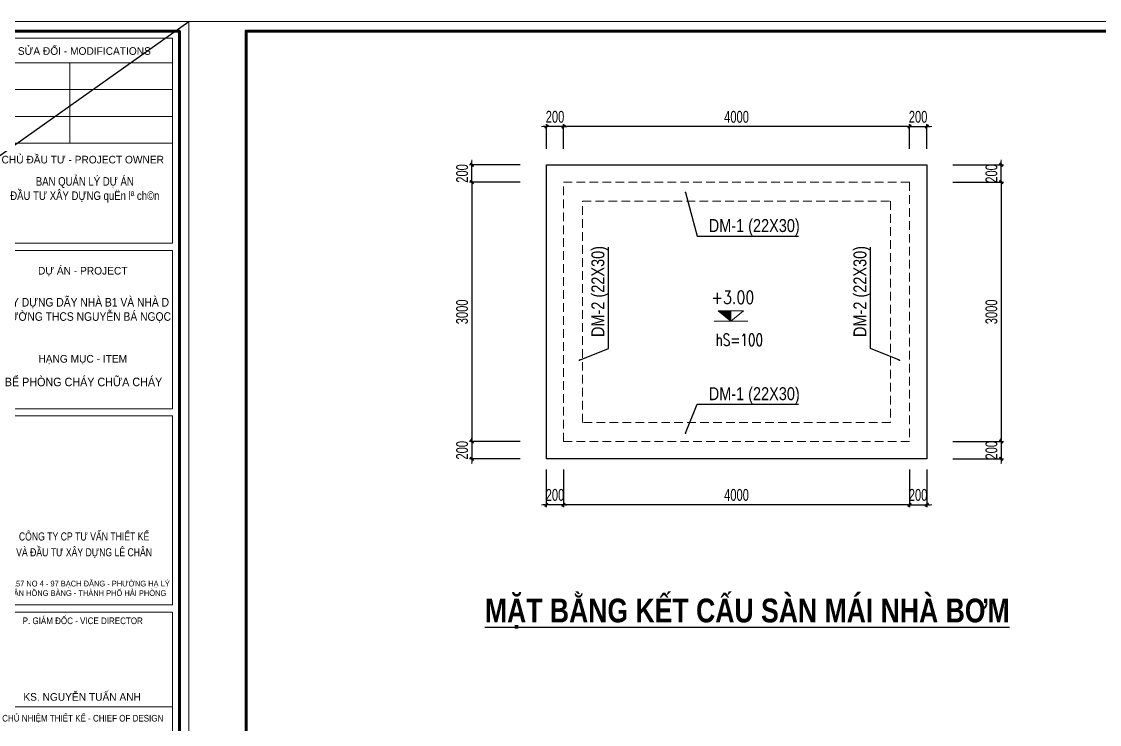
# Model space of a CAD drawing. Header units: millimetres. Extents: x 142758 to 365363, y -504867 to -449406.
# Drawn here: x 288505 to 300973, y -470608 to -462482 of the extents above; entities that cross this region are included whole.
import ezdxf
from ezdxf.enums import TextEntityAlignment as Align

# ---------------------------------------------------------------- set-up
doc = ezdxf.new("R2010")
doc.units = ezdxf.units.MM
doc.header["$LTSCALE"] = 20
doc.header["$MEASUREMENT"] = 0
doc.header["$PDMODE"] = 32
doc.linetypes.add('HIDDEN', pattern=[0.375, 0.25, -0.125])
doc.layers.get('Defpoints').update_dxf_attribs({"color": 1})
doc.layers.add('KCS_Plotter', color=11, linetype='Continuous', plot=False)
doc.layers.add('Khungten_LCDI', color=7, linetype='Continuous')
for name, color, linetype, lineweight in [('LC Dim', 8, 'Continuous', 18), ('LC MANH DUT', 35, 'HIDDEN', 5), ('LC Net thay', 7, 'Continuous', 25), ('LC Text1', 3, 'Continuous', 20), ('LC Text2', 7, 'Continuous', 25)]:
    doc.layers.add(name, color=color, linetype=linetype, lineweight=lineweight)
doc.styles.add('HOATBIF', font='hoatbif.shx', dxfattribs={"width": 0.7})
doc.styles.add('Khungten', font='VHAVAN.TTF', dxfattribs={"width": 0.9, "height": 5000})
doc.styles.add('LC 1', font='VHAVANB.TTF')
doc.styles.add('LC 3', font='vnsimli.shx', dxfattribs={"width": 0.75})
doc.styles.add('LC3', font='VHARIALB.TTF', dxfattribs={"width": 0.8})
doc.styles.add('T1', font='Vnsimli.shx', dxfattribs={"width": 0.8})
doc.styles.add('T2', font='VHARIAL.TTF', dxfattribs={"width": 0.8})
doc.styles.add('Title', font='VHBLACK.TTF', dxfattribs={"width": 0.8})
doc.styles.add('VNAVANTH', font='VHAVANB.TTF', dxfattribs={"width": 0.6})
doc.dimstyles.new('MONG', dxfattribs={"dimscale": 50, "dimtxt": 2.5, "dimasz": 0.35, "dimexe": 0.5, "dimexo": 0, "dimgap": 0.8, "dimtad": 1, "dimdec": 0, "dimzin": 0, "dimdsep": 46, "dimtxsty": 'HOATBIF', "dimblk1": 'DOT', "dimblk2": 'DOT', "dimsah": 1, "dimcen": -1, "dimdle": 1, "dimclrd": 256, "dimclre": 256, "dimclrt": 4, "dimadec": 3, "dimazin": 2, "dimtfac": 0.333333, "dimtdec": 0, "dimtix": 1, "dimtmove": 2, "dimatfit": 3, "dimldrblk": 'DOT', "dimfxl": 1, "dimtvp": 0.833333, "dimtolj": 1, "dimtzin": 0, "dimarcsym": 0})

# ---------------------------------------------------------------- blocks, each defined once
blk = doc.blocks.new('lcdi fix')
at = {"layer": 'Defpoints', "lineweight": 0}
blk.add_lwpolyline([(-1200, -14850), (-1200, 14850), (40800, 14850), (40800, -14850)], close=True, dxfattribs=at)
at = {"layer": 'Khungten_LCDI', "color": 5, "lineweight": 25}
blk.add_line((40600, -14650), (40600, 14650), dxfattribs=at)
at = {"layer": 'Khungten_LCDI', "color": 9, "lineweight": 15}
for p, q in [((36750, 13981), (40450, 13981)), ((38293, 13981), (38293, 12297)), ((36750, 13420), (40450, 13420)), ((36750, 12858), (40450, 12858)), ((36750, 12297), (40450, 12297))]:
    blk.add_line(p, q, dxfattribs=at)
at = {"layer": 'Khungten_LCDI', "color": 5, "lineweight": 60}
blk.add_lwpolyline([(0, -14650), (0, 14650), (40600, 14650), (40600, -14650)], close=True, dxfattribs=at)
at = {"layer": 'Khungten_LCDI', "color": 9, "lineweight": 15}
for points in [[(36750, 10190), (40450, 10190), (40450, 14500), (36750, 14500)], [(36750, 6712), (40450, 6712), (40450, 10040), (36750, 10040)], [(36750, 2587), (40450, 2587), (40450, 6562), (36750, 6562)], [(36750, 446), (40450, 446), (40450, 2437), (36750, 2437)], [(36750, -1522), (40450, -1522), (40450, 446), (36750, 446)]]:
    blk.add_lwpolyline(points, close=True, dxfattribs=at)
at = {"color": 7}
for s, style, p in [('söa ®æi - modifications', 'Khungten', (38600, 14151)), ('chñ ®Çu t\xad - project owner', 'Khungten', (38566, 11868)), ('dù ¸n - PROJECT', 'Khungten', (38566, 9532)), ('h¹ng môc - item', 'Khungten', (38566, 7681)), ('ks. nguyÔn tuÊn anh', 'VNAVANTH', (38553, 574))]:
    blk.add_text(s, height=160, dxfattribs=dict(at, style=style)).set_placement(p, align=Align.CENTER)
for s, height, style, width, p in [('c«ng ty cp t\xad vÊn thiÕt kÕ', 170, 'Title', 0.8, (38594, 3942)), ('vµ ®Çu t\xad x©y dùng lª ch©n', 170, 'Title', 0.8, (38594, 3609)), ('P. gi¸m ®èc - VICE director', 140, 'Khungten', 0.9, (38566, 2184)), ('chñ nhiÖm thiÕt kÕ - chief of design', 140, 'Khungten', 0.9, (38566, 136))]:
    blk.add_text(s, height=height, dxfattribs=dict(at, style=style, width=width)).set_placement(p, align=Align.CENTER)
at = {"color": 4, "char_height": 180, "attachment_point": 5, "style": 'Khungten'}
for s, insert, width in [('{\\fArial|b0|i0|c0|p34;\\W0.8;BAN QUẢN LÝ DỰ ÁN \\PĐẦU TƯ XÂY DỰNG\\f.VnArialH|b0|i0|c0|p34; quËn lª ch©n}', (38609, 11313), 3619.87), ('{\\f.VnArialH|b0|i0|c0|p34;X}¢Y DùNG D·Y NHµ B1 vµ nhµ d tr\xadêng thcs nguyÔn b¸ ngäc', (38582, 8780), 3669.98), ('{\\f.VnArialH|b0|i0|c0|p34;BÓ PHßNG CH¸Y CH÷A CH¸Y}', (38582, 7273), 3833.26)]:
    blk.add_mtext(s, dxfattribs=dict(at, insert=insert, width=width))
at = {"color": 7, "insert": (38600, 3096), "char_height": 120, "attachment_point": 2, "style": 'Khungten'}
blk.add_mtext_dynamic_manual_height_columns('®c: 157 no 4 - 97 b¹ch ®»ng - ph\xadêng h¹ lý   quËn hång bµng - thµnh phè h¶i phßng ', width=3421.65, gutter_width=25, heights=[0], dxfattribs=at)
at = {"color": 7, "style": 'Khungten', "width": 0.8}
for tag, p in [('REVISION', (39499, -10746)), ('NGAYHT', (39546, -11609))]:
    blk.add_attdef(tag, text='', height=200, dxfattribs=at).set_placement(p, align=Align.CENTER)
at = {"layer": 'LC Text1', "style": 'Title', "width": 1.485915}
for tag, p, p2 in [('TENBANVE1', (36913, -8886), (40339, -8886)), ('TENBANVE2', (36913, -9562), (40339, -9562))]:
    blk.add_attdef(tag, text='', height=250, dxfattribs=at).set_placement(p, p2, align=Align.FIT)
at = {"layer": 'LC Text1', "style": 'Title', "width": 0.7}
blk.add_attdef('SOBANVE', text='', height=250, dxfattribs=at).set_placement((39562, -13896), align=Align.CENTER)
blk = doc.blocks.new('TIEUDE1')
at = {"layer": 'LC Text2', "color": 7, "style": 'LC 1'}
blk.add_attdef('TIªU§Ò', text='', height=5, dxfattribs=at).set_placement((0, 0), align=Align.BOTTOM_CENTER)
blk.add_attdef('TL', text='', height=3, dxfattribs=at).set_placement((0, -2), align=Align.TOP_CENTER)
blk = doc.blocks.new('DOT')
at = {"layer": 'LC Dim'}
blk.add_line((-3, 0), (3, 0), dxfattribs=at)
at = {"layer": 'LC Dim', "color": 4}
blk.add_line((-1, -1), (1, 1), dxfattribs=at)
blk.add_lwpolyline([(0.5, 1), (-1, -0.5), (-0.5, -1), (1, 0.5)], close=True, dxfattribs=at)
blk = doc.blocks.new('*D346')
at = {"layer": 'Defpoints', "color": 0, "ltscale": 2, "transparency": 16777216}
for p in [(299277, -464338), (299277, -467338), (299837, -467338)]:
    blk.add_point(p, dxfattribs=at)
at = {"layer": 'LC Dim', "lineweight": -2, "ltscale": 2, "transparency": 16777216}
for p, q in [((299277, -464338), (299864, -464338)), ((299837, -464357), (299837, -467319)), ((299277, -467338), (299864, -467338))]:
    blk.add_line(p, q, dxfattribs=at)
at = {"layer": 'LC Dim', "lineweight": -2, "ltscale": 2, "transparency": 16777216, "xscale": 19.25, "yscale": 19.25, "zscale": 19.25}
for p, rotation in [((299837, -464338), 90), ((299837, -467338), 270)]:
    blk.add_blockref('DOT', p, dxfattribs=dict(at, rotation=rotation))
at = {"layer": 'LC Dim', "color": 4, "ltscale": 2, "transparency": 16777216, "insert": (299724, -465838), "char_height": 137.5, "attachment_point": 5, "rotation": 90, "style": 'HOATBIF'}
blk.add_mtext('\\A1;3000', dxfattribs=at)
blk = doc.blocks.new('_Dot')
at = {"color": 0, "linetype": 'ByBlock', "lineweight": -2}
blk.add_line((-0.5, 0), (-1, 0), dxfattribs=at)
at = {"color": 0, "linetype": 'ByBlock', "const_width": 0.5}
blk.add_lwpolyline([(-0.25, 0, 1), (0.25, 0, 1)], format="xyb", close=True, dxfattribs=at)
blk = doc.blocks.new('*D347')
at = {"layer": 'Defpoints', "color": 0, "ltscale": 2, "transparency": 16777216}
for p in [(294775.33538, -463696.29265), (294775.33538, -463952), (298775.33538, -463952)]:
    blk.add_point(p, dxfattribs=at)
at = {"layer": 'LC Dim', "lineweight": -2, "ltscale": 2, "transparency": 16777216}
for p, q in [((294775.33538, -463952), (294775.33538, -463668.79265)), ((298756.08538, -463696.29265), (294794.58538, -463696.29265)), ((298775.33538, -463952), (298775.33538, -463668.79265))]:
    blk.add_line(p, q, dxfattribs=at)
at = {"layer": 'LC Dim', "lineweight": -2, "ltscale": 2, "transparency": 16777216, "xscale": 19.25, "yscale": 19.25, "zscale": 19.25, "rotation": 180}
blk.add_blockref('DOT', (294775.33538, -463696.29265), dxfattribs=at)
at = {"layer": 'LC Dim', "lineweight": -2, "ltscale": 2, "transparency": 16777216, "xscale": 19.25, "yscale": 19.25, "zscale": 19.25}
blk.add_blockref('DOT', (298775.33538, -463696.29265), dxfattribs=at)
at = {"layer": 'LC Dim', "color": 4, "ltscale": 2, "transparency": 16777216, "insert": (296775.33538, -463583.54265), "char_height": 137.5, "attachment_point": 5, "style": 'HOATBIF'}
blk.add_mtext('\\A1;4000', dxfattribs=at)
blk = doc.blocks.new('*D348')
at = {"layer": 'Defpoints', "color": 0, "ltscale": 2, "transparency": 16777216}
for p in [(294775, -467660), (298775, -467660), (294775, -468068)]:
    blk.add_point(p, dxfattribs=at)
at = {"layer": 'LC Dim', "lineweight": -2, "ltscale": 2, "transparency": 16777216}
for p, q in [((294775, -467660), (294775, -468095)), ((298775, -467660), (298775, -468095)), ((298756, -468068), (294795, -468068))]:
    blk.add_line(p, q, dxfattribs=at)
at = {"layer": 'LC Dim', "lineweight": -2, "ltscale": 2, "transparency": 16777216, "xscale": 19.25, "yscale": 19.25, "zscale": 19.25, "rotation": 180}
blk.add_blockref('DOT', (294775, -468068), dxfattribs=at)
at = {"layer": 'LC Dim', "lineweight": -2, "ltscale": 2, "transparency": 16777216, "xscale": 19.25, "yscale": 19.25, "zscale": 19.25}
blk.add_blockref('DOT', (298775, -468068), dxfattribs=at)
at = {"layer": 'LC Dim', "color": 4, "ltscale": 2, "transparency": 16777216, "insert": (296775, -467955), "char_height": 137.5, "attachment_point": 5, "style": 'HOATBIF'}
blk.add_mtext('\\A1;4000', dxfattribs=at)
blk = doc.blocks.new('Caodo1')
at = {"layer": 'LC Text1'}
blk.add_hatch(color=256, dxfattribs=at).paths.add_polyline_path([(0, 200), (0, 0), (243, 200)])
for p, q in [((324, 0), (-324, 0)), ((0, 0), (0, 200))]:
    blk.add_line(p, q, dxfattribs=at)
blk.add_lwpolyline([(-243, 200), (243, 200), (0, 0), (0, 0)], close=True, dxfattribs=at)
at = {"layer": 'LC Text1', "style": 'T1', "width": 0.8}
blk.add_attdef('%%P0,00', text='', height=250, dxfattribs=at).set_placement((-39, 460), align=Align.MIDDLE_CENTER)
blk = doc.blocks.new('*D349')
at = {"layer": 'Defpoints', "color": 0, "ltscale": 2, "transparency": 16777216}
for p in [(299277, -467338), (299277, -467538), (299837, -467538)]:
    blk.add_point(p, dxfattribs=at)
at = {"layer": 'LC Dim', "lineweight": -2, "ltscale": 2, "transparency": 16777216}
for p, q in [((299837, -467319), (299837, -467299)), ((299277, -467338), (299864, -467338)), ((299837, -467338), (299837, -467538)), ((299277, -467538), (299864, -467538)), ((299837, -467557), (299837, -467576))]:
    blk.add_line(p, q, dxfattribs=at)
at = {"layer": 'LC Dim', "lineweight": -2, "ltscale": 2, "transparency": 16777216, "xscale": 19.25, "yscale": 19.25, "zscale": 19.25}
for p, rotation in [((299837, -467338), 270), ((299837, -467538), 90)]:
    blk.add_blockref('DOT', p, dxfattribs=dict(at, rotation=rotation))
at = {"layer": 'LC Dim', "color": 4, "ltscale": 2, "transparency": 16777216, "insert": (299724, -467438), "char_height": 137.5, "attachment_point": 5, "rotation": 90, "style": 'HOATBIF'}
blk.add_mtext('\\A1;200', dxfattribs=at)
blk = doc.blocks.new('*D350')
at = {"layer": 'Defpoints', "color": 0, "ltscale": 2, "transparency": 16777216}
for p in [(298775, -467660), (298975, -467660), (298975, -468068)]:
    blk.add_point(p, dxfattribs=at)
at = {"layer": 'LC Dim', "lineweight": -2, "ltscale": 2, "transparency": 16777216}
for p, q in [((298775, -467660), (298775, -468095)), ((298975, -467660), (298975, -468095)), ((298756, -468068), (298737, -468068)), ((298775, -468068), (298975, -468068)), ((298995, -468068), (299014, -468068))]:
    blk.add_line(p, q, dxfattribs=at)
at = {"layer": 'LC Dim', "lineweight": -2, "ltscale": 2, "transparency": 16777216, "xscale": 19.25, "yscale": 19.25, "zscale": 19.25}
blk.add_blockref('DOT', (298775, -468068), dxfattribs=at)
at = {"layer": 'LC Dim', "lineweight": -2, "ltscale": 2, "transparency": 16777216, "xscale": 19.25, "yscale": 19.25, "zscale": 19.25, "rotation": 180}
blk.add_blockref('DOT', (298975, -468068), dxfattribs=at)
at = {"layer": 'LC Dim', "color": 4, "ltscale": 2, "transparency": 16777216, "insert": (298875, -467955), "char_height": 137.5, "attachment_point": 5, "style": 'HOATBIF'}
blk.add_mtext('\\A1;200', dxfattribs=at)
blk = doc.blocks.new('*D351')
at = {"layer": 'Defpoints', "color": 0, "ltscale": 2, "transparency": 16777216}
for p in [(299277, -464138), (299837, -464138), (299277, -464338)]:
    blk.add_point(p, dxfattribs=at)
at = {"layer": 'LC Dim', "lineweight": -2, "ltscale": 2, "transparency": 16777216}
for p, q in [((299277, -464138), (299864, -464138)), ((299837, -464119), (299837, -464099)), ((299837, -464338), (299837, -464138)), ((299277, -464338), (299864, -464338)), ((299837, -464357), (299837, -464376))]:
    blk.add_line(p, q, dxfattribs=at)
at = {"layer": 'LC Dim', "lineweight": -2, "ltscale": 2, "transparency": 16777216, "xscale": 19.25, "yscale": 19.25, "zscale": 19.25}
for p, rotation in [((299837, -464138), 270), ((299837, -464338), 90)]:
    blk.add_blockref('DOT', p, dxfattribs=dict(at, rotation=rotation))
at = {"layer": 'LC Dim', "color": 4, "ltscale": 2, "transparency": 16777216, "insert": (299724, -464238), "char_height": 137.5, "attachment_point": 5, "rotation": 90, "style": 'HOATBIF'}
blk.add_mtext('\\A1;200', dxfattribs=at)
blk = doc.blocks.new('*D352')
at = {"layer": 'Defpoints', "color": 0, "ltscale": 2, "transparency": 16777216}
for p in [(298975.33538, -463696.29265), (298775.33538, -463952), (298975.33538, -463952)]:
    blk.add_point(p, dxfattribs=at)
at = {"layer": 'LC Dim', "lineweight": -2, "ltscale": 2, "transparency": 16777216}
for p, q in [((298756.08538, -463696.29265), (298736.83538, -463696.29265)), ((298775.33538, -463952), (298775.33538, -463668.79265)), ((298775.33538, -463696.29265), (298975.33538, -463696.29265)), ((298975.33538, -463952), (298975.33538, -463668.79265)), ((298994.58538, -463696.29265), (299013.83538, -463696.29265))]:
    blk.add_line(p, q, dxfattribs=at)
at = {"layer": 'LC Dim', "lineweight": -2, "ltscale": 2, "transparency": 16777216, "xscale": 19.25, "yscale": 19.25, "zscale": 19.25}
blk.add_blockref('DOT', (298775.33538, -463696.29265), dxfattribs=at)
at = {"layer": 'LC Dim', "lineweight": -2, "ltscale": 2, "transparency": 16777216, "xscale": 19.25, "yscale": 19.25, "zscale": 19.25, "rotation": 180}
blk.add_blockref('DOT', (298975.33538, -463696.29265), dxfattribs=at)
at = {"layer": 'LC Dim', "color": 4, "ltscale": 2, "transparency": 16777216, "insert": (298875.33538, -463583.54265), "char_height": 137.5, "attachment_point": 5, "style": 'HOATBIF'}
blk.add_mtext('\\A1;200', dxfattribs=at)
blk = doc.blocks.new('*D353')
at = {"layer": 'Defpoints', "color": 0, "ltscale": 2, "transparency": 16777216}
for p in [(294575.33538, -463696.29265), (294575.33538, -463952), (294775.33538, -463952)]:
    blk.add_point(p, dxfattribs=at)
at = {"layer": 'LC Dim', "lineweight": -2, "ltscale": 2, "transparency": 16777216}
for p, q in [((294556.08538, -463696.29265), (294536.83538, -463696.29265)), ((294575.33538, -463952), (294575.33538, -463668.79265)), ((294775.33538, -463696.29265), (294575.33538, -463696.29265)), ((294775.33538, -463952), (294775.33538, -463668.79265)), ((294794.58538, -463696.29265), (294813.83538, -463696.29265))]:
    blk.add_line(p, q, dxfattribs=at)
at = {"layer": 'LC Dim', "lineweight": -2, "ltscale": 2, "transparency": 16777216, "xscale": 19.25, "yscale": 19.25, "zscale": 19.25}
blk.add_blockref('DOT', (294575.33538, -463696.29265), dxfattribs=at)
at = {"layer": 'LC Dim', "lineweight": -2, "ltscale": 2, "transparency": 16777216, "xscale": 19.25, "yscale": 19.25, "zscale": 19.25, "rotation": 180}
blk.add_blockref('DOT', (294775.33538, -463696.29265), dxfattribs=at)
at = {"layer": 'LC Dim', "color": 4, "ltscale": 2, "transparency": 16777216, "insert": (294675.33538, -463583.54265), "char_height": 137.5, "attachment_point": 5, "style": 'HOATBIF'}
blk.add_mtext('\\A1;200', dxfattribs=at)
blk = doc.blocks.new('*D354')
at = {"layer": 'Defpoints', "color": 0, "ltscale": 2, "transparency": 16777216}
for p in [(294575, -467660), (294775, -467660), (294575, -468068)]:
    blk.add_point(p, dxfattribs=at)
at = {"layer": 'LC Dim', "lineweight": -2, "ltscale": 2, "transparency": 16777216}
for p, q in [((294575, -467660), (294575, -468095)), ((294775, -467660), (294775, -468095)), ((294556, -468068), (294537, -468068)), ((294775, -468068), (294575, -468068)), ((294795, -468068), (294814, -468068))]:
    blk.add_line(p, q, dxfattribs=at)
at = {"layer": 'LC Dim', "lineweight": -2, "ltscale": 2, "transparency": 16777216, "xscale": 19.25, "yscale": 19.25, "zscale": 19.25}
blk.add_blockref('DOT', (294575, -468068), dxfattribs=at)
at = {"layer": 'LC Dim', "lineweight": -2, "ltscale": 2, "transparency": 16777216, "xscale": 19.25, "yscale": 19.25, "zscale": 19.25, "rotation": 180}
blk.add_blockref('DOT', (294775, -468068), dxfattribs=at)
at = {"layer": 'LC Dim', "color": 4, "ltscale": 2, "transparency": 16777216, "insert": (294675, -467955), "char_height": 137.5, "attachment_point": 5, "style": 'HOATBIF'}
blk.add_mtext('\\A1;200', dxfattribs=at)
blk = doc.blocks.new('*D355')
at = {"layer": 'Defpoints', "color": 0, "ltscale": 2, "transparency": 16777216}
for p in [(294274, -464338), (293714, -467338), (294274, -467338)]:
    blk.add_point(p, dxfattribs=at)
at = {"layer": 'LC Dim', "lineweight": -2, "ltscale": 2, "transparency": 16777216}
for p, q in [((294274, -464338), (293686, -464338)), ((293714, -464357), (293714, -467319)), ((294274, -467338), (293686, -467338))]:
    blk.add_line(p, q, dxfattribs=at)
at = {"layer": 'LC Dim', "lineweight": -2, "ltscale": 2, "transparency": 16777216, "xscale": 19.25, "yscale": 19.25, "zscale": 19.25}
for p, rotation in [((293714, -464338), 90), ((293714, -467338), 270)]:
    blk.add_blockref('DOT', p, dxfattribs=dict(at, rotation=rotation))
at = {"layer": 'LC Dim', "color": 4, "ltscale": 2, "transparency": 16777216, "insert": (293601, -465838), "char_height": 137.5, "attachment_point": 5, "rotation": 90, "style": 'HOATBIF'}
blk.add_mtext('\\A1;3000', dxfattribs=at)
blk = doc.blocks.new('*D356')
at = {"layer": 'Defpoints', "color": 0, "ltscale": 2, "transparency": 16777216}
for p in [(294274, -467338), (293714, -467538), (294274, -467538)]:
    blk.add_point(p, dxfattribs=at)
at = {"layer": 'LC Dim', "lineweight": -2, "ltscale": 2, "transparency": 16777216}
for p, q in [((293714, -467319), (293714, -467299)), ((294274, -467338), (293686, -467338)), ((293714, -467338), (293714, -467538)), ((294274, -467538), (293686, -467538)), ((293714, -467557), (293714, -467576))]:
    blk.add_line(p, q, dxfattribs=at)
at = {"layer": 'LC Dim', "lineweight": -2, "ltscale": 2, "transparency": 16777216, "xscale": 19.25, "yscale": 19.25, "zscale": 19.25}
for p, rotation in [((293714, -467338), 270), ((293714, -467538), 90)]:
    blk.add_blockref('DOT', p, dxfattribs=dict(at, rotation=rotation))
at = {"layer": 'LC Dim', "color": 4, "ltscale": 2, "transparency": 16777216, "insert": (293601, -467438), "char_height": 137.5, "attachment_point": 5, "rotation": 90, "style": 'HOATBIF'}
blk.add_mtext('\\A1;200', dxfattribs=at)
blk = doc.blocks.new('*D357')
at = {"layer": 'Defpoints', "color": 0, "ltscale": 2, "transparency": 16777216}
for p in [(293714, -464138), (294274, -464138), (294274, -464338)]:
    blk.add_point(p, dxfattribs=at)
at = {"layer": 'LC Dim', "lineweight": -2, "ltscale": 2, "transparency": 16777216}
for p, q in [((294274, -464138), (293686, -464138)), ((293714, -464119), (293714, -464099)), ((293714, -464338), (293714, -464138)), ((294274, -464338), (293686, -464338)), ((293714, -464357), (293714, -464376))]:
    blk.add_line(p, q, dxfattribs=at)
at = {"layer": 'LC Dim', "lineweight": -2, "ltscale": 2, "transparency": 16777216, "xscale": 19.25, "yscale": 19.25, "zscale": 19.25}
for p, rotation in [((293714, -464138), 270), ((293714, -464338), 90)]:
    blk.add_blockref('DOT', p, dxfattribs=dict(at, rotation=rotation))
at = {"layer": 'LC Dim', "color": 4, "ltscale": 2, "transparency": 16777216, "insert": (293601, -464238), "char_height": 137.5, "attachment_point": 5, "rotation": 90, "style": 'HOATBIF'}
blk.add_mtext('\\A1;200', dxfattribs=at)

msp = doc.modelspace()

# ---------------------------------------------------------------- linework, layer by layer
at = {"layer": 'KCS_Plotter', "ltscale": 2}
msp.add_line((267341.3, -478816.8), (290441.3, -462481.8), dxfattribs=at)
at = {"layer": 'LC MANH DUT', "ltscale": 20}
for points in [[(294775.3, -464337.8), (298775.3, -464337.8), (298775.3, -467337.8), (294775.3, -467337.8)], [(294995.3, -464557.8), (298555.3, -464557.8), (298555.3, -467117.8), (294995.3, -467117.8)]]:
    msp.add_lwpolyline(points, close=True, dxfattribs=at)
at = {"layer": 'LC Net thay'}
msp.add_lwpolyline([(294575.3, -464137.8), (298975.3, -464137.8), (298975.3, -467537.8), (294575.3, -467537.8)], close=True, dxfattribs=at)

# ---------------------------------------------------------------- block references
at = {"layer": 'LC Net thay', "xscale": 0.55, "yscale": 0.55, "zscale": 0.55}
for p in [(268001.3, -470649.3), (291101.3, -470649.3)]:
    msp.add_blockref('lcdi fix', p, dxfattribs=at)
at = {"layer": 'LC Text1'}
ref = msp.add_blockref('Caodo1', (296709.6, -465945.4), dxfattribs=dict(at, xscale=-0.6, yscale=0.6, zscale=0.6))
ref.add_attrib('%%P0,00', '+3.00', dxfattribs={"layer": 'LC Text2', "color": 4, "height": 150, "style": 'T1', "width": 0.8}).set_placement((296733, -465669.7), align=Align.MIDDLE_CENTER)
at = {"layer": 'LC Text2'}
ref = msp.add_blockref('TIEUDE1', (296905.8, -469510.7), dxfattribs=dict(at, xscale=-55.88, yscale=55.88, zscale=55.88))
ref.add_attrib('TIªU§Ò', '%%UmÆt b»ng kÕt cÊu sµn m¸i nhµ b¬m', dxfattribs={"color": 7, "height": 275.176, "style": 'LC3', "width": 0.8}).set_placement((296899.4, -469510.7), align=Align.BOTTOM_CENTER)

# ---------------------------------------------------------------- texts
at = {"layer": 'LC Text1', "color": 3, "style": 'LC 3', "width": 0.75}
msp.add_text('hS=100', height=137.02, dxfattribs=at).set_placement((296532.2, -466229.9))
at = {"layer": 'LC Text2', "style": 'T2', "width": 0.8}
for p in [(296453.6, -464915.1), (296453.6, -466859.1)]:
    msp.add_text('Dm-1 (22x30)', height=150, dxfattribs=at).set_placement(p)
for p in [(295246.1, -466128.9), (298277.6, -466128.9)]:
    msp.add_text('Dm-2 (22x30)', height=150, rotation=90, dxfattribs=at).set_placement(p)

# ---------------------------------------------------------------- dimensions: what is measured, and where the dimension line sits
at = {"layer": 'LC Dim', "ltscale": 2}
for base, p1, p2, picture, middle in [((294575.3, -463696.3), (294775.3, -463952), (294575.3, -463952), '*D353', (294675.3, -463583.5)), ((294775.3, -463696.3), (298775.3, -463952), (294775.3, -463952), '*D347', (296775.3, -463583.5)), ((298975.3, -463696.3), (298775.3, -463952), (298975.3, -463952), '*D352', (298875.3, -463583.5)), ((294575.3, -468067.7), (294775.3, -467659.5), (294575.3, -467659.5), '*D354', (294675.3, -467955)), ((294775.3, -468067.7), (298775.3, -467659.5), (294775.3, -467659.5), '*D348', (296775.3, -467955)), ((298975.3, -468067.7), (298775.3, -467659.5), (298975.3, -467659.5), '*D350', (298875.3, -467955))]:
    dim = msp.add_linear_dim(base=base, p1=p1, p2=p2, dimstyle='MONG', override={"dimscale": 55}, dxfattribs=at)
    dim.commit()
    dim.dimension.update_dxf_attribs({"geometry": picture, "text_midpoint": middle})
for base, p1, p2, picture, middle in [((293713.7, -464137.8), (294273.7, -464337.8), (294273.7, -464137.8), '*D357', (293600.9, -464237.8)), ((299837, -464137.8), (299277, -464337.8), (299277, -464137.8), '*D351', (299724.2, -464237.8)), ((293713.7, -467337.8), (294273.7, -464337.8), (294273.7, -467337.8), '*D355', (293600.9, -465837.8)), ((299837, -467337.8), (299277, -464337.8), (299277, -467337.8), '*D346', (299724.2, -465837.8)), ((293713.7, -467537.8), (294273.7, -467337.8), (294273.7, -467537.8), '*D356', (293600.9, -467437.8)), ((299837, -467537.8), (299277, -467337.8), (299277, -467537.8), '*D349', (299724.2, -467437.8))]:
    dim = msp.add_linear_dim(base=base, p1=p1, p2=p2, angle=90, dimstyle='MONG', override={"dimscale": 55}, dxfattribs=at)
    dim.commit()
    dim.dimension.update_dxf_attribs({"geometry": picture, "text_midpoint": middle})

# ---------------------------------------------------------------- leaders
for points in [[(296184.6, -464458.1), (296321.6, -464961.5), (297490.8, -464961.5)], [(294957.1, -466397.9), (295292.5, -466260.9), (295292.5, -465091.7)], [(298659.4, -466397.9), (298324, -466260.9), (298324, -465091.7)], [(296184.6, -467240.9), (296321.6, -466905.5), (297490.8, -466905.5)]]:
    msp.add_leader(points, dimstyle='MONG', override={"dimscale": 55.6}, dxfattribs=at)

doc.saveas('drawing.dxf')
